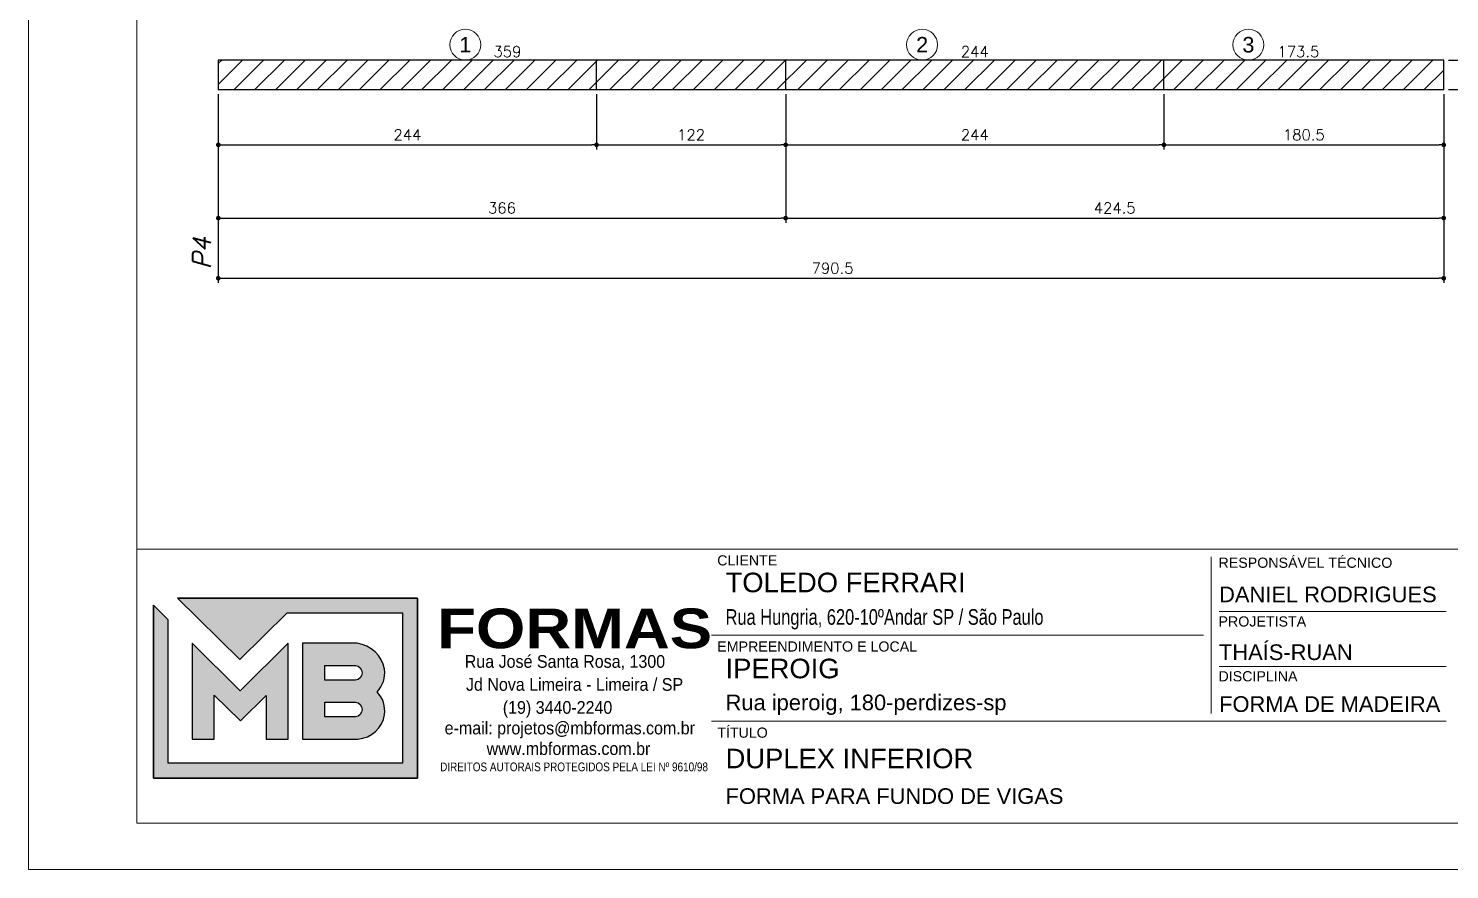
# Model space of a CAD drawing. Extents: x -20676 to 4767, y -817 to 14270.
# Drawn here: x -20676 to -19760, y 6382 to 6925 of the extents above; entities that cross this region are included whole.
import ezdxf
from ezdxf.enums import TextEntityAlignment as Align

# ---------------------------------------------------------------- set-up
doc = ezdxf.new("R2010")
doc.units = 0
doc.header["$PDMODE"] = 2
doc.header["$PDSIZE"] = 10
doc.layers.get('0').update_dxf_attribs({"lineweight": 13})
doc.layers.get('Defpoints').update_dxf_attribs({"lineweight": 13})
for name, color, linetype in [('Cota Sarrafo', 180, 'Continuous'), ('MB_LOGO', 254, 'Continuous'), ('Painéis', 200, 'Continuous')]:
    doc.layers.add(name, color=color, linetype=linetype)
for name, color, linetype, lineweight in [('cotas', 4, 'Continuous', 13), ('REAPROVEITAMENTO', 1, 'Continuous', 13), ('Romaneio', 1, 'Continuous', 13), ('texto de viga', 7, 'Continuous', 13)]:
    doc.layers.add(name, color=color, linetype=linetype, lineweight=lineweight)
doc.styles.add('ARIAL', font='arial.ttf', dxfattribs={"oblique": 15, "height": 25})
doc.styles.add('MB_C01', font='arial.ttf', dxfattribs={"height": 1.3})
doc.styles.add('MB_C02', font='arial.ttf', dxfattribs={"height": 2})
doc.styles.add('MB_C03', font='arial.ttf', dxfattribs={"height": 2.5})
doc.styles.add('MB_C04', font='arial.ttf', dxfattribs={"height": 6})
doc.styles.add('MB_LOGO', font='ariblk.ttf', dxfattribs={"height": 75})
doc.styles.add('MB_TEXT', font='ARIALN.TTF', dxfattribs={"height": 10})
doc.styles.add('REGUA-120', font='ROMANS.shx', dxfattribs={"height": 15})
doc.styles.add('ROMANS', font='romans.shx')
doc.dimstyles.new('PAINEL', dxfattribs={"dimtxt": 7, "dimasz": 3, "dimexe": 3, "dimexo": 3, "dimgap": 3, "dimtad": 1, "dimdec": 1, "dimzin": 12, "dimdsep": 46, "dimtxsty": 'ROMANS', "dimblk": 'DOT', "dimcen": 0, "dimclrd": 4, "dimclre": 4, "dimclrt": 240, "dimadec": 1, "dimazin": 3, "dimtfac": 1, "dimtdec": 1, "dimtmove": 0, "dimatfit": 3, "dimfxl": 0, "dimtolj": 1, "dimtzin": 12, "dimarcsym": 0})
doc.dimstyles.new('projeto2', dxfattribs={"dimtxt": 7, "dimasz": 5, "dimexe": 1.25, "dimexo": 2.5, "dimgap": 2, "dimtad": 1, "dimdec": 1, "dimdsep": 46, "dimtxsty": 'ROMANS', "dimblk": 'OBLIQUE', "dimcen": 10, "dimdle": 1, "dimse1": 1, "dimse2": 1, "dimsd1": 1, "dimsd2": 1, "dimclrd": 256, "dimclre": 256, "dimclrt": 3, "dimadec": 0, "dimazin": 0, "dimtfac": 1, "dimtdec": 1, "dimtmove": 0, "dimatfit": 3, "dimldrblk": 'OBLIQUE', "dimfxl": 0, "dimlwd": -1, "dimlwe": -1, "dimarcsym": 0})

# ---------------------------------------------------------------- blocks, each defined once
blk = doc.blocks.new('LOGO2')
at = {"layer": 'MB_LOGO', "linetype": 'Continuous'}
h = blk.add_hatch(color=256, dxfattribs=at)
h.dxf.hatch_style = 1
h.set_gradient(color1=(242, 132, 69), color2=(247, 180, 141), rotation=90, tint=1)
h.paths.add_polyline_path([(7.477, 9.642), (10.445, 12.568), (17.711, 12.568), (17.711, 3.118), (2.97, 3.118), (2.97, 12.138), (2.038, 13.057), (2.038, 2.186), (18.642, 2.186), (18.642, 13.5), (3.564, 13.5)])
h = blk.add_hatch(color=256, dxfattribs=at)
h.dxf.hatch_style = 1
h.set_gradient(color1=(242, 132, 69), color2=(247, 180, 141), rotation=90, tint=1)
h.paths.add_polyline_path([(10.523, 4.639), (10.523, 10.662), (7.495, 7.677), (4.467, 10.662), (4.467, 4.639), (5.865, 4.639), (5.865, 7.398), (7.51, 5.776), (9.126, 7.369), (9.126, 4.639)])
h = blk.add_hatch(color=256, dxfattribs=at)
h.dxf.hatch_style = 1
h.set_gradient(color1=(242, 132, 69), color2=(247, 180, 141), rotation=90, tint=1)
h.paths.add_polyline_path([(11.422, 10.662), (11.422, 4.639), (14.889, 4.639, 0.350532), (16.575, 6.184, 0.219217), (16.12, 7.6, 0.21502), (16.575, 9.029, 0.319901), (14.853, 10.662)])
h.paths.add_polyline_path([(14.749, 8.333), (12.819, 8.333), (12.819, 9.265), (14.63, 9.265, -1)], flags=16)
h.paths.add_polyline_path([(14.749, 6.037), (12.819, 6.037), (12.819, 6.969), (14.63, 6.969, -1)], flags=16)
blk.add_lwpolyline([(3.564, 13.5), (18.642, 13.5), (18.642, 2.186), (2.038, 2.186), (2.038, 13.057)], dxfattribs=at)
at = {"layer": 'MB_LOGO', "color": 31, "linetype": 'Continuous', "true_color": 0xf7b48d}
for points in [[(10.445, 12.568), (17.711, 12.568), (17.711, 3.118), (2.97, 3.118), (2.97, 12.138), (2.038, 13.057), (2.038, 2.186), (18.642, 2.186), (18.642, 13.5), (3.564, 13.5), (7.477, 9.642)], [(4.467, 10.662), (4.467, 4.639), (5.865, 4.639), (5.865, 7.398), (7.51, 5.776), (9.126, 7.369), (9.126, 4.639), (10.523, 4.639), (10.523, 10.662), (7.495, 7.677)]]:
    blk.add_lwpolyline(points, close=True, dxfattribs=at)
for points in [[(16.575, 9.029, 0.319901), (14.853, 10.662), (11.422, 10.662), (11.422, 4.639), (14.889, 4.639, 0.350532), (16.575, 6.184, 0.219217), (16.12, 7.6, 0.21502)], [(12.819, 9.265), (14.749, 9.265, -0.880235), (14.749, 8.333), (12.819, 8.333)], [(12.819, 6.969), (14.749, 6.969, -0.880235), (14.749, 6.037), (12.819, 6.037)]]:
    blk.add_lwpolyline(points, format="xyb", close=True, dxfattribs=at)
at = {"layer": 'MB_LOGO', "color": 0, "linetype": 'Continuous', "style": 'MB_LOGO'}
blk.add_text('FORMAS', height=2.4956, dxfattribs=at).set_placement((19.883, 10.351))
at = {"layer": 'MB_LOGO', "color": 0, "style": 'MB_TEXT', "width": 1.1}
for s, p in [('Rua José Santa Rosa, 1300', (21.62, 9.121)), ('Jd Nova Limeira - Limeira / SP', (21.695, 7.675)), ('(19) 3440-2240', (24.009, 6.229)), ('e-mail: projetos@mbformas.com.br', (20.354, 4.935)), ('www.mbformas.com.br', (22.993, 3.64))]:
    blk.add_text(s, height=0.79928, dxfattribs=at).set_placement(p)
at = {"layer": 'MB_LOGO', "color": 252, "style": 'MB_TEXT'}
blk.add_text('DIREITOS AUTORAIS PROTEGIDOS PELA LEI Nº 9610/98', height=0.54602, dxfattribs=at).set_placement((20.07, 2.617))
blk = doc.blocks.new('A$Ceb89ac90')
at = {"color": 1}
for p, q in [((1086.3, 356.72), (70, 356.72)), ((763.03, 351.67), (763.03, 250.65)), ((914.56, 316.32), (768.08, 316.32)), ((757.98, 301.16), (440.7, 301.16)), ((914.56, 280.96), (768.08, 280.96)), ((914.56, 245.6), (440.7, 245.6))]:
    blk.add_line(p, q, dxfattribs=at)
for points in [[(0, 1199.94), (0, 149.94), (1485.02, 149.94), (1485.02, 1199.94)], [(70, 1169.94), (70, 179.94), (1455.02, 179.94), (1455.02, 1169.94)]]:
    blk.add_lwpolyline(points, close=True, dxfattribs=at)
at = {"xscale": 10.25810868844649, "yscale": 10.25810868844649, "zscale": 10.25810868844649}
blk.add_blockref('LOGO2', (59.71, 186.54), dxfattribs=at)
at = {"color": 6, "style": 'MB_C01'}
for s, height, p in [('CLIENTE', 6.566, (444.33, 346.12)), ('RESPONSÁVEL TÉCNICO', 6.5663, (767.69, 344.6)), ('PROJETISTA', 6.566, (767.69, 306.72)), ('EMPREENDIMENTO E LOCAL', 6.5663, (444.33, 290.56)), ('DISCIPLINA', 6.566, (767.69, 271.36)), ('TÍTULO', 6.566, (444.33, 234.99))]:
    blk.add_text(s, height=height, dxfattribs=at).set_placement(p)
at = {"color": 5, "style": 'MB_C02'}
for s, p in [('DANIEL RODRIGUES', (768.08, 322.38)), ('FORMA DE MADEIRA', (768.08, 251.66))]:
    blk.add_text(s, height=10.102, dxfattribs=at).set_placement(p)
at = {"color": 5}
for tag, p, height, style in [('CLIENTE', (449.73, 328.83), 12.63, 'MB_C03'), ('REV_05', (1103.14, 338.08), 10.1, 'MB_C02'), ('DATA_REV_05', (1151.54, 337.91), 10.1, 'MB_C02'), ('INFO_REV_05', (1228.12, 337.91), 10.1, 'MB_C02'), ('FASE', (924.57, 320.46), 10.1, 'MB_C02'), ('REV_04', (1103.14, 312.82), 10.1, 'MB_C02'), ('DATA_REV_04', (1151.54, 312.66), 10.1, 'MB_C02'), ('INFO_REV_04', (1228.12, 312.66), 10.1, 'MB_C02'), ('PROJETISTA', (767.99, 285.11), 10.1, 'MB_C02'), ('DATA', (924.57, 285.11), 10.1, 'MB_C02'), ('REV_03', (1103.14, 287.57), 10.1, 'MB_C02'), ('DATA_REV_03', (1151.54, 287.4), 10.1, 'MB_C02'), ('INFO_REV_03', (1228.12, 287.4), 10.1, 'MB_C02'), ('OBRA', (449.73, 273.34), 12.63, 'MB_C03'), ('REV_02', (1103.14, 262.31), 10.1, 'MB_C02'), ('DATA_REV_02', (1151.54, 262.15), 10.1, 'MB_C02'), ('INFO_REV_02', (1228.12, 262.15), 10.1, 'MB_C02'), ('ESC', (924.57, 251.76), 10.1, 'MB_C02'), ('COR', (1010.47, 251.76), 10.1, 'MB_C02'), ('REV_01', (1103.14, 237.06), 10.1, 'MB_C02'), ('DATA_REV_01', (1151.54, 236.89), 10.1, 'MB_C02'), ('INFO_REV_01', (1228.12, 236.89), 10.1, 'MB_C02'), ('PAVIMENTO', (449.73, 215.3), 12.63, 'MB_C03'), ('FL', (1018.09, 194.68), 30.31, 'MB_C04'), ('REV_00', (1103.14, 211.8), 10.1, 'MB_C02'), ('DATA_REV_00', (1151.54, 211.64), 10.1, 'MB_C02'), ('EMISSÃO_INICIAL', (1228.12, 211.64), 10.1, 'MB_C02'), ('REV', (944.1, 205.03), 12.63, 'MB_C03')]:
    blk.add_attdef(tag, p, '', height=height, dxfattribs=dict(at, style=style))
at = {"color": 6, "style": 'MB_C02'}
for tag, p in [('ENDEREÇO_CLIENTE', (449.73, 307.83)), ('ENDEREÇO_OBRA', (449.73, 252.69)), ('TIPO_DE_PROJETO', (449.73, 192.28))]:
    blk.add_attdef(tag, p, '', height=10.1, dxfattribs=at)
blk = doc.blocks.new('_Dot')
at = {"color": 0, "linetype": 'ByBlock', "lineweight": -2}
blk.add_line((-0.5, 0), (-1, 0), dxfattribs=at)
at = {"color": 0, "linetype": 'ByBlock', "const_width": 0.5}
blk.add_lwpolyline([(-0.25, 0, 1), (0.25, 0, 1)], format="xyb", close=True, dxfattribs=at)
blk = doc.blocks.new('*D1692')
at = {"layer": 'cotas', "color": 4, "lineweight": -2, "transparency": 16777216}
for p, q in [((-20553.92, 6882.36), (-20553.92, 6760.67)), ((-19763.42, 6882.36), (-19763.42, 6760.67)), ((-20550.92, 6763.67), (-19766.42, 6763.67))]:
    blk.add_line(p, q, dxfattribs=at)
at = {"layer": 'Defpoints', "color": 0, "transparency": 16777216}
for p in [(-20553.92, 6885.36), (-19763.42, 6885.36), (-19763.42, 6763.67)]:
    blk.add_point(p, dxfattribs=at)
at = {"layer": 'cotas', "color": 4, "lineweight": -2, "transparency": 16777216, "xscale": 3, "yscale": 3, "zscale": 3, "rotation": 180}
blk.add_blockref('_Dot', (-20553.92, 6763.67), dxfattribs=at)
at = {"layer": 'cotas', "color": 4, "lineweight": -2, "transparency": 16777216, "xscale": 3, "yscale": 3, "zscale": 3}
blk.add_blockref('_Dot', (-19763.42, 6763.67), dxfattribs=at)
at = {"layer": 'cotas', "color": 240, "transparency": 16777216, "insert": (-20157.69, 6770.17), "char_height": 7, "attachment_point": 5, "style": 'ROMANS'}
blk.add_mtext('\\A1;790.5', dxfattribs=at)
blk = doc.blocks.new('*D1693')
at = {"layer": 'cotas', "color": 4, "lineweight": -2, "transparency": 16777216}
for p, q in [((-19760.42, 6904.36), (-19735.98, 6904.36)), ((-19738.98, 6901.36), (-19738.98, 6888.36)), ((-19760.42, 6885.36), (-19735.98, 6885.36))]:
    blk.add_line(p, q, dxfattribs=at)
at = {"layer": 'Defpoints', "color": 0, "transparency": 16777216}
for p in [(-19763.42, 6904.36), (-19763.42, 6885.36), (-19738.98, 6885.36)]:
    blk.add_point(p, dxfattribs=at)
at = {"layer": 'cotas', "color": 4, "lineweight": -2, "transparency": 16777216, "xscale": 3, "yscale": 3, "zscale": 3}
for p, rotation in [((-19738.98, 6904.36), 90), ((-19738.98, 6885.36), 270)]:
    blk.add_blockref('_Dot', p, dxfattribs=dict(at, rotation=rotation))
at = {"layer": 'cotas', "color": 240, "transparency": 16777216, "insert": (-19745.48, 6894.86), "char_height": 7, "attachment_point": 5, "rotation": 90, "style": 'ROMANS'}
blk.add_mtext('\\A1;19', dxfattribs=at)
blk = doc.blocks.new('*D1696')
at = {"layer": 'cotas', "color": 4, "lineweight": -2, "transparency": 16777216}
for p, q in [((-20553.92, 6882.36), (-20553.92, 6846.75)), ((-20309.92, 6882.36), (-20309.92, 6846.75)), ((-20550.92, 6849.75), (-20312.92, 6849.75))]:
    blk.add_line(p, q, dxfattribs=at)
at = {"layer": 'Defpoints', "color": 0, "transparency": 16777216}
for p in [(-20553.92, 6885.36), (-20309.92, 6885.36), (-20309.92, 6849.75)]:
    blk.add_point(p, dxfattribs=at)
at = {"layer": 'cotas', "color": 4, "lineweight": -2, "transparency": 16777216, "xscale": 3, "yscale": 3, "zscale": 3, "rotation": 180}
blk.add_blockref('_Dot', (-20553.92, 6849.75), dxfattribs=at)
at = {"layer": 'cotas', "color": 4, "lineweight": -2, "transparency": 16777216, "xscale": 3, "yscale": 3, "zscale": 3}
blk.add_blockref('_Dot', (-20309.92, 6849.75), dxfattribs=at)
at = {"layer": 'cotas', "color": 240, "transparency": 16777216, "insert": (-20431.92, 6856.25), "char_height": 7, "attachment_point": 5, "style": 'ROMANS'}
blk.add_mtext('\\A1;244', dxfattribs=at)
blk = doc.blocks.new('*D1697')
at = {"layer": 'cotas', "color": 4, "lineweight": -2, "transparency": 16777216}
for p, q in [((-20309.92, 6882.36), (-20309.92, 6846.75)), ((-20187.92, 6882.36), (-20187.92, 6846.75)), ((-20306.92, 6849.75), (-20190.92, 6849.75))]:
    blk.add_line(p, q, dxfattribs=at)
at = {"layer": 'Defpoints', "color": 0, "transparency": 16777216}
for p in [(-20309.92, 6885.36), (-20187.92, 6885.36), (-20187.92, 6849.75)]:
    blk.add_point(p, dxfattribs=at)
at = {"layer": 'cotas', "color": 4, "lineweight": -2, "transparency": 16777216, "xscale": 3, "yscale": 3, "zscale": 3, "rotation": 180}
blk.add_blockref('_Dot', (-20309.92, 6849.75), dxfattribs=at)
at = {"layer": 'cotas', "color": 4, "lineweight": -2, "transparency": 16777216, "xscale": 3, "yscale": 3, "zscale": 3}
blk.add_blockref('_Dot', (-20187.92, 6849.75), dxfattribs=at)
at = {"layer": 'cotas', "color": 240, "transparency": 16777216, "insert": (-20248.92, 6856.25), "char_height": 7, "attachment_point": 5, "style": 'ROMANS'}
blk.add_mtext('\\A1;122', dxfattribs=at)
blk = doc.blocks.new('*D1698')
at = {"layer": 'cotas', "color": 4, "lineweight": -2, "transparency": 16777216}
for p, q in [((-20187.92, 6882.36), (-20187.92, 6846.75)), ((-19943.92, 6882.36), (-19943.92, 6846.75)), ((-20184.92, 6849.75), (-19946.92, 6849.75))]:
    blk.add_line(p, q, dxfattribs=at)
at = {"layer": 'Defpoints', "color": 0, "transparency": 16777216}
for p in [(-20187.92, 6885.36), (-19943.92, 6885.36), (-19943.92, 6849.75)]:
    blk.add_point(p, dxfattribs=at)
at = {"layer": 'cotas', "color": 4, "lineweight": -2, "transparency": 16777216, "xscale": 3, "yscale": 3, "zscale": 3, "rotation": 180}
blk.add_blockref('_Dot', (-20187.92, 6849.75), dxfattribs=at)
at = {"layer": 'cotas', "color": 4, "lineweight": -2, "transparency": 16777216, "xscale": 3, "yscale": 3, "zscale": 3}
blk.add_blockref('_Dot', (-19943.92, 6849.75), dxfattribs=at)
at = {"layer": 'cotas', "color": 240, "transparency": 16777216, "insert": (-20065.92, 6856.25), "char_height": 7, "attachment_point": 5, "style": 'ROMANS'}
blk.add_mtext('\\A1;244', dxfattribs=at)
blk = doc.blocks.new('*D1699')
at = {"layer": 'cotas', "color": 4, "lineweight": -2, "transparency": 16777216}
for p, q in [((-19943.92, 6882.36), (-19943.92, 6846.75)), ((-19763.42, 6882.36), (-19763.42, 6846.75)), ((-19940.92, 6849.75), (-19766.42, 6849.75))]:
    blk.add_line(p, q, dxfattribs=at)
at = {"layer": 'Defpoints', "color": 0, "transparency": 16777216}
for p in [(-19943.92, 6885.36), (-19763.42, 6885.36), (-19763.42, 6849.75)]:
    blk.add_point(p, dxfattribs=at)
at = {"layer": 'cotas', "color": 4, "lineweight": -2, "transparency": 16777216, "xscale": 3, "yscale": 3, "zscale": 3, "rotation": 180}
blk.add_blockref('_Dot', (-19943.92, 6849.75), dxfattribs=at)
at = {"layer": 'cotas', "color": 4, "lineweight": -2, "transparency": 16777216, "xscale": 3, "yscale": 3, "zscale": 3}
blk.add_blockref('_Dot', (-19763.42, 6849.75), dxfattribs=at)
at = {"layer": 'cotas', "color": 240, "transparency": 16777216, "insert": (-19853.67, 6856.25), "char_height": 7, "attachment_point": 5, "style": 'ROMANS'}
blk.add_mtext('\\A1;180.5', dxfattribs=at)
blk = doc.blocks.new('*D1700')
at = {"layer": 'cotas', "color": 4, "lineweight": -2, "transparency": 16777216}
for p, q in [((-20553.92, 6882.36), (-20553.92, 6799.5)), ((-20187.92, 6882.36), (-20187.92, 6799.5)), ((-20550.92, 6802.5), (-20190.92, 6802.5))]:
    blk.add_line(p, q, dxfattribs=at)
at = {"layer": 'Defpoints', "color": 0, "transparency": 16777216}
for p in [(-20553.92, 6885.36), (-20187.92, 6885.36), (-20187.92, 6802.5)]:
    blk.add_point(p, dxfattribs=at)
at = {"layer": 'cotas', "color": 4, "lineweight": -2, "transparency": 16777216, "xscale": 3, "yscale": 3, "zscale": 3, "rotation": 180}
blk.add_blockref('_Dot', (-20553.92, 6802.5), dxfattribs=at)
at = {"layer": 'cotas', "color": 4, "lineweight": -2, "transparency": 16777216, "xscale": 3, "yscale": 3, "zscale": 3}
blk.add_blockref('_Dot', (-20187.92, 6802.5), dxfattribs=at)
at = {"layer": 'cotas', "color": 240, "transparency": 16777216, "insert": (-20370.92, 6809), "char_height": 7, "attachment_point": 5, "style": 'ROMANS'}
blk.add_mtext('\\A1;366', dxfattribs=at)
blk = doc.blocks.new('*D1701')
at = {"layer": 'cotas', "color": 4, "lineweight": -2, "transparency": 16777216}
for p, q in [((-20187.92, 6882.36), (-20187.92, 6799.5)), ((-19763.42, 6882.36), (-19763.42, 6799.5)), ((-20184.92, 6802.5), (-19766.42, 6802.5))]:
    blk.add_line(p, q, dxfattribs=at)
at = {"layer": 'Defpoints', "color": 0, "transparency": 16777216}
for p in [(-20187.92, 6885.36), (-19763.42, 6885.36), (-19763.42, 6802.5)]:
    blk.add_point(p, dxfattribs=at)
at = {"layer": 'cotas', "color": 4, "lineweight": -2, "transparency": 16777216, "xscale": 3, "yscale": 3, "zscale": 3, "rotation": 180}
blk.add_blockref('_Dot', (-20187.92, 6802.5), dxfattribs=at)
at = {"layer": 'cotas', "color": 4, "lineweight": -2, "transparency": 16777216, "xscale": 3, "yscale": 3, "zscale": 3}
blk.add_blockref('_Dot', (-19763.42, 6802.5), dxfattribs=at)
at = {"layer": 'cotas', "color": 240, "transparency": 16777216, "insert": (-19975.67, 6809), "char_height": 7, "attachment_point": 5, "style": 'ROMANS'}
blk.add_mtext('\\A1;424.5', dxfattribs=at)
blk = doc.blocks.new('*D1702')
at = {"layer": 'Defpoints', "color": 0, "transparency": 16777216}
for p in [(-20546.92, 6904.36), (-20187.92, 6904.36), (-20187.92, 6904.36)]:
    blk.add_point(p, dxfattribs=at)
at = {"layer": 'Cota Sarrafo', "color": 3, "transparency": 16777216, "insert": (-20367.42, 6909.86), "char_height": 7, "attachment_point": 5, "style": 'ROMANS'}
blk.add_mtext('359', dxfattribs=at)
blk = doc.blocks.new('_OBLIQUE')
at = {"color": 0, "linetype": 'ByBlock', "lineweight": -2}
for p, q in [((0, 0), (-1, 0)), ((-0.5, -0.5), (0.5, 0.5))]:
    blk.add_line(p, q, dxfattribs=at)
blk = doc.blocks.new('*D1703')
at = {"layer": 'Defpoints', "color": 0, "transparency": 16777216}
for p in [(-20187.92, 6904.36), (-19943.92, 6904.36), (-19943.92, 6904.36)]:
    blk.add_point(p, dxfattribs=at)
at = {"layer": 'Cota Sarrafo', "color": 3, "transparency": 16777216, "insert": (-20065.92, 6909.86), "char_height": 7, "attachment_point": 5, "style": 'ROMANS'}
blk.add_mtext('244', dxfattribs=at)
blk = doc.blocks.new('*D1704')
at = {"layer": 'Defpoints', "color": 0, "transparency": 16777216}
for p in [(-19943.92, 6904.36), (-19770.42, 6904.36), (-19770.42, 6904.36)]:
    blk.add_point(p, dxfattribs=at)
at = {"layer": 'Cota Sarrafo', "color": 3, "transparency": 16777216, "insert": (-19857.17, 6909.86), "char_height": 7, "attachment_point": 5, "style": 'ROMANS'}
blk.add_mtext('173.5', dxfattribs=at)

msp = doc.modelspace()

# ---------------------------------------------------------------- hatches: boundary and pattern name
at = {"layer": 'REAPROVEITAMENTO'}
h = msp.add_hatch(dxfattribs=at)
h.set_pattern_fill('ANSI31', color=256, scale=3, style=0)
h.set_pattern_definition([(45, (-2.614, 2371.582), (-6.735192, 6.735192), [])])
h.paths.add_polyline_path([(-19763.42, 6904.36), (-20553.92, 6904.36), (-20553.92, 6885.36), (-19763.42, 6885.36)])

# ---------------------------------------------------------------- linework, layer by layer
at = {"layer": 'Painéis', "color": 6}
for p, q in [((-20309.92, 6885.36), (-20309.92, 6904.36)), ((-20187.92, 6885.36), (-20187.92, 6904.36)), ((-19943.92, 6885.36), (-19943.92, 6904.36))]:
    msp.add_line(p, q, dxfattribs=at)
msp.add_lwpolyline([(-19763.42, 6904.36), (-20553.92, 6904.36), (-20553.92, 6885.36), (-19763.42, 6885.36)], close=True, dxfattribs=at)
at = {"layer": 'Romaneio'}
for centre in [(-20394.58, 6914.36), (-20099.89, 6914.36), (-19889.44, 6914.36)]:
    msp.add_circle(centre, 10, dxfattribs=at)

# ---------------------------------------------------------------- block references
ref = msp.add_blockref('A$Ceb89ac90', (-20676.4, 6232.32))
ref.add_attrib('PROJETISTA', 'THAÍS-RUAN', (-19908.41, 6517.43), dxfattribs={"color": 5, "height": 10.102, "style": 'MB_C02'})
ref.add_attrib('TIPO_DE_PROJETO', 'FORMA PARA FUNDO DE VIGAS', (-20226.67, 6424.6), dxfattribs={"color": 6, "height": 10.102, "style": 'MB_C02'})
ref.add_attrib('PAVIMENTO', 'DUPLEX INFERIOR', (-20226.67, 6447.62), dxfattribs={"color": 5, "height": 12.6276, "style": 'MB_C03'})
ref.add_attrib('ENDEREÇO_OBRA', 'Rua iperoig, 180-perdizes-sp', (-20226.67, 6485.01), dxfattribs={"color": 6, "height": 10.102, "style": 'MB_C02'})
ref.add_attrib('OBRA', 'IPEROIG', (-20226.67, 6505.66), dxfattribs={"color": 5, "height": 12.628, "style": 'MB_C03'})
ref.add_attrib('ENDEREÇO_CLIENTE', 'Rua Hungria, 620-10ºAndar SP / São Paulo', (-20226.67, 6540.15), dxfattribs={"color": 6, "height": 10.102, "style": 'MB_C02', "width": 0.75})
ref.add_attrib('CLIENTE', 'TOLEDO FERRARI', (-20226.67, 6561.16), dxfattribs={"color": 5, "height": 12.6276, "style": 'MB_C03'})

# ---------------------------------------------------------------- texts
at = {"layer": 'Romaneio', "color": 7, "style": 'ARIAL'}
for s, p in [('1', (-20394.58, 6914.36)), ('2', (-20099.89, 6914.36)), ('3', (-19889.44, 6914.36))]:
    msp.add_text(s, height=10, dxfattribs=at).set_placement(p, align=Align.MIDDLE_CENTER)
at = {"layer": 'texto de viga', "color": 215, "style": 'REGUA-120', "oblique": 15}
msp.add_text('P4', height=11.752, rotation=90, dxfattribs=at).set_placement((-20558.66, 6769.55))

# ---------------------------------------------------------------- dimensions: what is measured, and where the dimension line sits
at = {"layer": 'Cota Sarrafo'}
for base, p1, p2, picture, middle in [((-20187.92, 6904.36), (-20546.92, 6904.36), (-20187.92, 6904.36), '*D1702', (-20367.42, 6909.86)), ((-19943.92, 6904.36), (-20187.92, 6904.36), (-19943.92, 6904.36), '*D1703', (-20065.92, 6909.86)), ((-19770.42, 6904.36), (-19943.92, 6904.36), (-19770.42, 6904.36), '*D1704', (-19857.17, 6909.86))]:
    dim = msp.add_linear_dim(base=base, p1=p1, p2=p2, dimstyle='projeto2', dxfattribs=at)
    dim.commit()
    dim.dimension.update_dxf_attribs({"geometry": picture, "text_midpoint": middle})
at = {"layer": 'cotas', "color": 6}
dim = msp.add_linear_dim(base=(-19738.98, 6885.36), p1=(-19763.42, 6904.36), p2=(-19763.42, 6885.36), angle=90, dimstyle='PAINEL', override={"dimarcsym": 2}, dxfattribs=at)
dim.commit()
dim.dimension.update_dxf_attribs({"geometry": '*D1693', "text_midpoint": (-19745.48, 6894.86)})
dim = msp.add_linear_dim(base=(-19763.42, 6763.67), p1=(-20553.92, 6885.36), p2=(-19763.42, 6885.36), dimstyle='PAINEL', override={"dimarcsym": 2}, dxfattribs=at)
dim.commit()
dim.dimension.update_dxf_attribs({"geometry": '*D1692', "text_midpoint": (-20157.69, 6763.67), "dimtype": 160})
for base, p1, p2, picture, middle in [((-20309.92, 6849.75), (-20553.92, 6885.36), (-20309.92, 6885.36), '*D1696', (-20431.92, 6856.25)), ((-20187.92, 6802.5), (-20553.92, 6885.36), (-20187.92, 6885.36), '*D1700', (-20370.92, 6809)), ((-20187.92, 6849.75), (-20309.92, 6885.36), (-20187.92, 6885.36), '*D1697', (-20248.92, 6856.25)), ((-19943.92, 6849.75), (-20187.92, 6885.36), (-19943.92, 6885.36), '*D1698', (-20065.92, 6856.25)), ((-19763.42, 6802.5), (-20187.92, 6885.36), (-19763.42, 6885.36), '*D1701', (-19975.67, 6809)), ((-19763.42, 6849.75), (-19943.92, 6885.36), (-19763.42, 6885.36), '*D1699', (-19853.67, 6856.25))]:
    dim = msp.add_linear_dim(base=base, p1=p1, p2=p2, dimstyle='PAINEL', override={"dimarcsym": 2}, dxfattribs=at)
    dim.commit()
    dim.dimension.update_dxf_attribs({"geometry": picture, "text_midpoint": middle})

doc.saveas('drawing.dxf')
